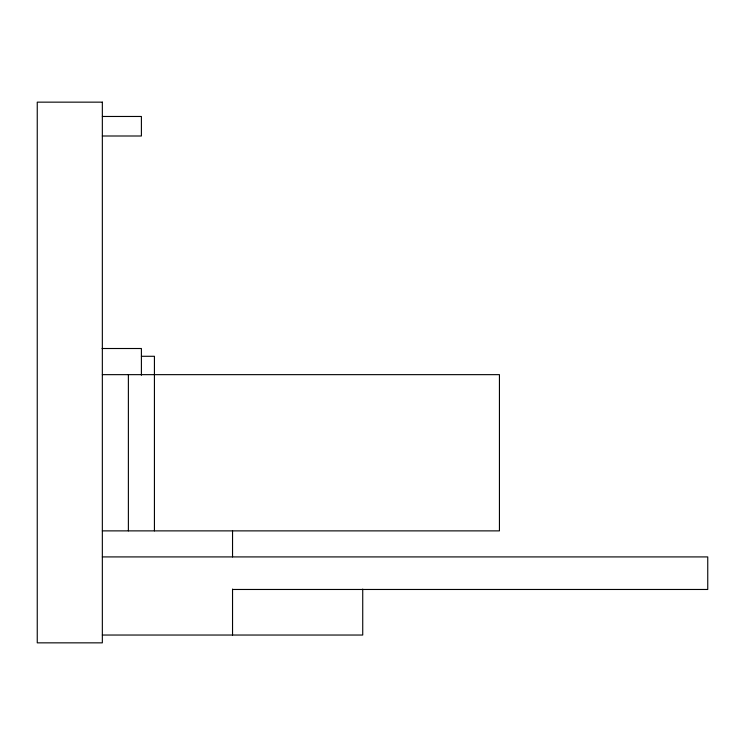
<?xml version="1.0" encoding="UTF-8"?>
<svg xmlns="http://www.w3.org/2000/svg" width="745" height="745" viewBox="0 0 745 745"><rect width="100%" height="100%" fill="white"/><g stroke="black" fill="none" stroke-linecap="round" stroke-linejoin="round"><path stroke-width="1.12" d="M102.344 116.471L141.401 116.471L141.401 136L102.344 136M102.056 348.511L141.401 348.511L141.401 375.229M141.401 356.287L154.429 356.287L154.429 530.878M102.344 374.651L499.439 374.651L499.439 530.878L102.344 530.878M102.344 556.915L707.75 556.915L707.75 589.472L232.542 589.472M102.344 635.038L362.731 635.038L362.731 589.09M232.542 530.878L232.542 556.915M232.542 589.09L232.542 635.038M128.382 374.651L128.382 530.878M102.344 102.149L37.25 102.149L37.25 642.851L102.344 642.851L102.344 102.149"/></g></svg>
